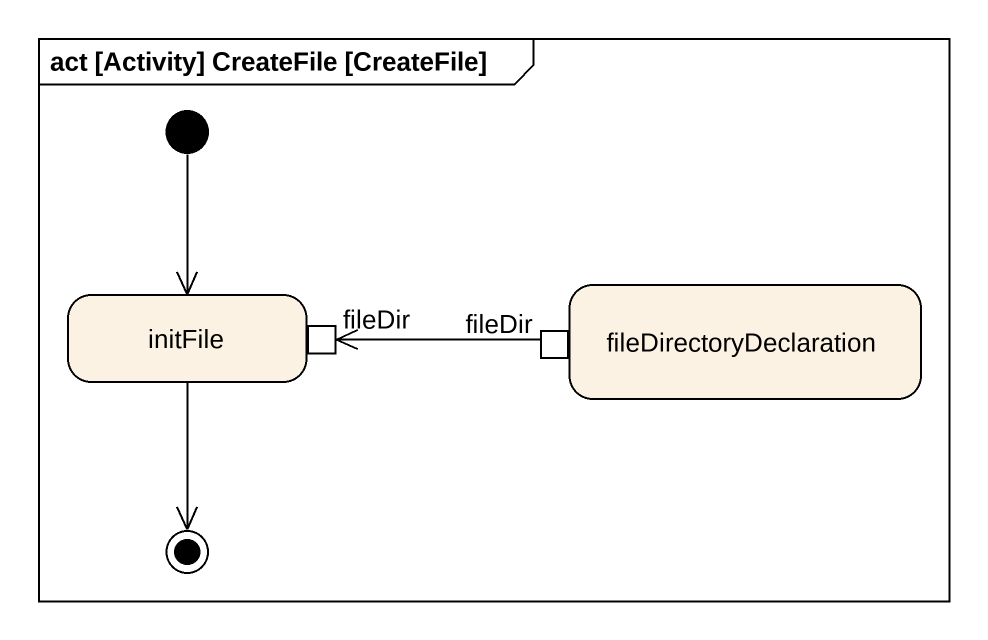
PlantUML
@startuml
mainframe act [Activity] CreateFile [CreateFile]
hide empty description
state initFile {
  state fileDir <<inputPin>>
}
state fileDirectoryDeclaration {
  state "fileDir" as fileDir_2 <<outputPin>>
}
[*] --> initFile
fileDir_2 -left-> fileDir
initFile --> [*]
@enduml
